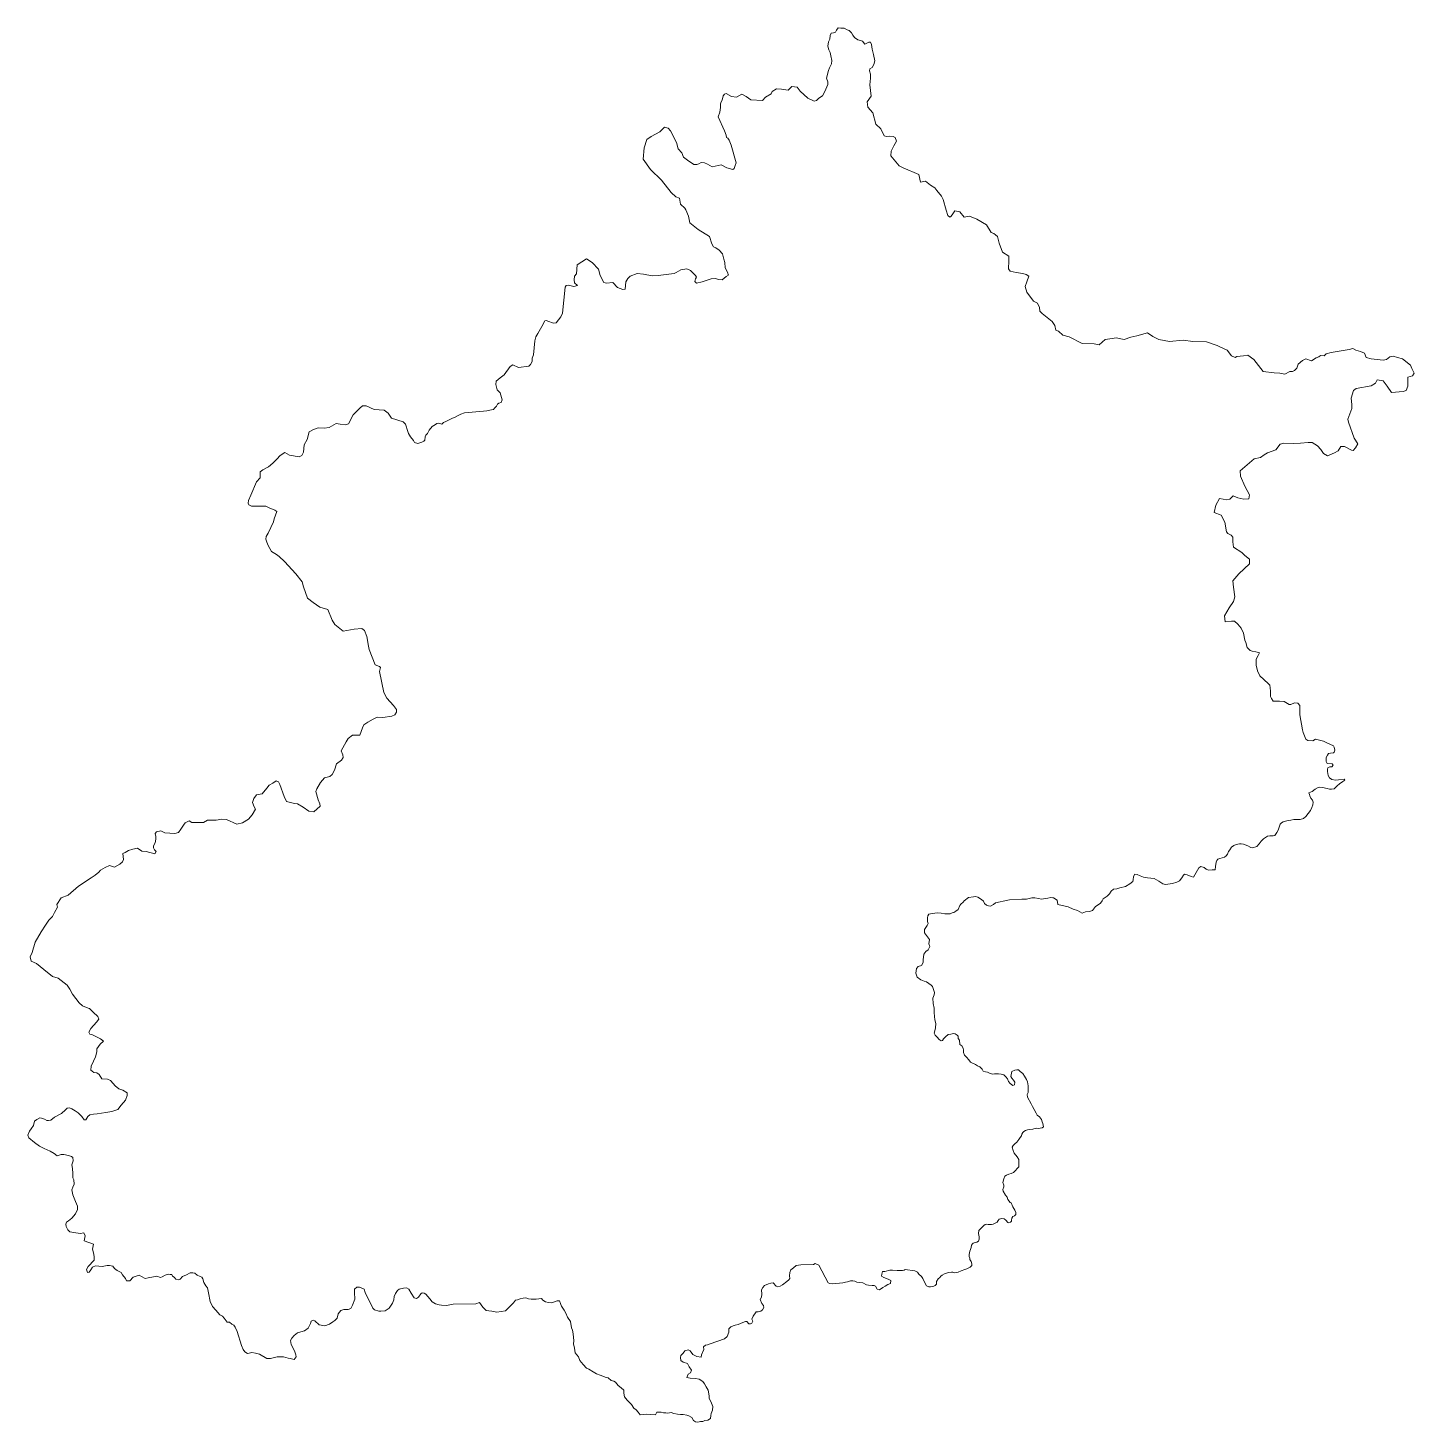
# Model space of a CAD drawing. Header units: inches. Extents: x 39364054 to 39542858, y 4367281 to 4547124.
import ezdxf

# ---------------------------------------------------------------- set-up
doc = ezdxf.new("R2010")
doc.units = ezdxf.units.IN
doc.header["$MEASUREMENT"] = 0
doc.layers.add('北京市市界39', color=254, linetype='Continuous', lineweight=9, true_color=0xded2fc)

msp = doc.modelspace()

# ---------------------------------------------------------------- linework, layer by layer
at = {"layer": '北京市市界39'}
msp.add_lwpolyline([(39454130, 4515044), (39454405, 4515221), (39454389, 4515287), (39454338, 4515507), (39454004, 4516169), (39453956, 4516868), (39453817, 4517290), (39453640, 4517959), (39453227, 4518462), (39452785, 4518755), (39452499, 4518892), (39452293, 4519251), (39451977, 4520228), (39450532, 4521105), (39449438, 4521967), (39449264, 4522835), (39448910, 4523640), (39448796, 4523869), (39448214, 4524403), (39448086, 4525174), (39447611, 4525316), (39447023, 4525907), (39445791, 4527470), (39444365, 4528877), (39443399, 4530200), (39443565, 4531633), (39443869, 4532737), (39444440, 4533126), (39445573, 4533698), (39446158, 4534321), (39446627, 4534200), (39446960, 4533835), (39447702, 4532348), (39447951, 4531520), (39448388, 4530995), (39448631, 4530436), (39449138, 4530041), (39449952, 4529510), (39450346, 4529487), (39450589, 4529567), (39450912, 4529750), (39451342, 4529704), (39451701, 4529527), (39452304, 4529208), (39453462, 4529452), (39454221, 4529081), (39454982, 4528848), (39455133, 4528973), (39455292, 4529373), (39455409, 4529698), (39454772, 4531981), (39454524, 4532621), (39454334, 4532878), (39454165, 4532992), (39454128, 4533295), (39453928, 4533855), (39453071, 4535652), (39453285, 4536247), (39453382, 4536869), (39453410, 4537270), (39453454, 4537506), (39453607, 4537815), (39453741, 4538345), (39453899, 4538586), (39454105, 4538648), (39454802, 4538295), (39455465, 4538181), (39456147, 4538558), (39456685, 4538268), (39457323, 4537857), (39458818, 4537749), (39459217, 4538197), (39459911, 4538603), (39460063, 4538940), (39460634, 4539271), (39461271, 4539231), (39462122, 4539111), (39462352, 4539306), (39462584, 4539580), (39463271, 4539489), (39463648, 4538975), (39464651, 4538070), (39465479, 4537682), (39465789, 4537744), (39466076, 4538053), (39466561, 4538344), (39466853, 4538936), (39467242, 4539804), (39467243, 4540153), (39467082, 4540637), (39467301, 4541622), (39467438, 4541951), (39467713, 4542471), (39467739, 4542936), (39467631, 4543538), (39467549, 4543950), (39467385, 4544305), (39467221, 4544770), (39467331, 4545317), (39467495, 4545673), (39467523, 4546139), (39467658, 4546440), (39467960, 4546467), (39468206, 4546576), (39468369, 4546850), (39468561, 4547124), (39468916, 4547097), (39469354, 4547097), (39469736, 4546878), (39470009, 4546769), (39470282, 4546467), (39470474, 4546167), (39470664, 4545893), (39471101, 4545592), (39471457, 4545510), (39471703, 4545428), (39472003, 4545017), (39472522, 4545264), (39472740, 4545292), (39472849, 4544991), (39472958, 4544388), (39473121, 4543705), (39473285, 4542856), (39473176, 4542390), (39472958, 4542035), (39472657, 4541843), (39472629, 4541569), (39472739, 4541159), (39472739, 4540630), (39472672, 4539774), (39472823, 4538314), (39472295, 4537579), (39472387, 4536880), (39473056, 4536166), (39473414, 4534698), (39474070, 4534114), (39474521, 4533213), (39474789, 4533096), (39475198, 4533174), (39475649, 4533135), (39475934, 4532979), (39476093, 4532531), (39475749, 4531903), (39475407, 4531204), (39475383, 4530626), (39476419, 4529339), (39476974, 4529091), (39478989, 4528219), (39479181, 4527207), (39479842, 4527372), (39480478, 4526853), (39481055, 4526500), (39481310, 4526153), (39481896, 4525423), (39482112, 4524967), (39482517, 4523604), (39482734, 4522945), (39482968, 4522709), (39483152, 4522826), (39483370, 4523149), (39483638, 4523510), (39484248, 4523416), (39484834, 4522725), (39485495, 4522820), (39486464, 4522459), (39487703, 4521703), (39488290, 4520721), (39488648, 4520588), (39488875, 4520447), (39489108, 4520204), (39489350, 4519363), (39489775, 4518206), (39490587, 4517688), (39490570, 4517060), (39490560, 4516063), (39490744, 4515741), (39491544, 4515573), (39492404, 4515457), (39492830, 4515314), (39493173, 4515095), (39492907, 4514384), (39492707, 4513786), (39492899, 4513041), (39493781, 4511868), (39494284, 4511633), (39494517, 4511060), (39494592, 4510589), (39494869, 4510282), (39496170, 4509242), (39496521, 4508739), (39496637, 4508127), (39496989, 4508010), (39497537, 4507487), (39498382, 4507291), (39500046, 4506396), (39501605, 4506364), (39502232, 4506231), (39503010, 4506922), (39503905, 4507056), (39504432, 4507135), (39505453, 4506923), (39506316, 4507222), (39507102, 4507387), (39508474, 4507804), (39509139, 4507303), (39509942, 4506919), (39511288, 4506684), (39513076, 4506849), (39514297, 4506677), (39516063, 4506630), (39517466, 4506171), (39517734, 4506045), (39518762, 4505535), (39519289, 4504829), (39519783, 4504617), (39520009, 4504735), (39520837, 4504837), (39521406, 4504908), (39522202, 4504366), (39523381, 4502813), (39524806, 4502617), (39525526, 4502571), (39526178, 4502437), (39526845, 4502783), (39527187, 4502822), (39527447, 4502948), (39527715, 4503247), (39527907, 4503757), (39528467, 4504212), (39528894, 4504456), (39529631, 4504197), (39530244, 4504543), (39530553, 4504700), (39530770, 4504857), (39531239, 4504841), (39531498, 4505093), (39532160, 4505250), (39534460, 4505628), (39534954, 4505770), (39535347, 4505565), (39535949, 4505369), (39536443, 4505173), (39536660, 4504616), (39537338, 4504420), (39538887, 4504280), (39539280, 4504335), (39539715, 4504680), (39540167, 4504775), (39540702, 4504587), (39541380, 4504429), (39542390, 4503610), (39542573, 4503178), (39542858, 4502566), (39542665, 4502243), (39542038, 4502071), (39542037, 4501796), (39542039, 4500893), (39541830, 4500367), (39541463, 4500224), (39539955, 4500072), (39539395, 4500927), (39538876, 4501603), (39538107, 4501743), (39537883, 4501311), (39537315, 4500943), (39535383, 4500613), (39535055, 4500337), (39534743, 4499366), (39534834, 4498534), (39534843, 4498047), (39534317, 4496648), (39534416, 4496263), (39535109, 4494203), (39535586, 4493473), (39535277, 4492954), (39534994, 4492632), (39534767, 4492664), (39533889, 4493119), (39533415, 4493118), (39533047, 4492561), (39532570, 4492318), (39531666, 4491940), (39531152, 4492229), (39530817, 4492740), (39530408, 4493195), (39529696, 4493649), (39529177, 4493657), (39528195, 4493571), (39527316, 4493531), (39526045, 4493539), (39525585, 4493436), (39525016, 4492683), (39523968, 4492323), (39523500, 4492033), (39523023, 4491695), (39522211, 4491553), (39521009, 4490513), (39520441, 4489994), (39520482, 4489288), (39521018, 4488009), (39521618, 4486883), (39521534, 4486397), (39520899, 4486318), (39520113, 4486498), (39519510, 4486757), (39519100, 4486325), (39518707, 4486246), (39517753, 4486403), (39517295, 4485541), (39517068, 4484607), (39517989, 4484262), (39518441, 4483352), (39518659, 4482140), (39518834, 4481889), (39519261, 4481677), (39519462, 4481426), (39519462, 4480814), (39519562, 4480162), (39520629, 4479461), (39521039, 4479068), (39521641, 4478590), (39521641, 4477993), (39520247, 4476685), (39519494, 4475798), (39519561, 4474966), (39519728, 4473717), (39519546, 4473119), (39519001, 4472334), (39518411, 4471266), (39518507, 4470504), (39519289, 4470594), (39519691, 4470586), (39520127, 4470226), (39520544, 4469715), (39520861, 4469033), (39521011, 4468159), (39521154, 4467837), (39521345, 4467217), (39521715, 4466824), (39521973, 4466715), (39522450, 4466637), (39522919, 4466511), (39522724, 4466177), (39522506, 4465705), (39522498, 4464937), (39522675, 4464184), (39522966, 4463537), (39524031, 4462567), (39524231, 4462332), (39524290, 4461979), (39524333, 4461586), (39524340, 4461319), (39524340, 4460872), (39524466, 4460613), (39524683, 4460298), (39525482, 4460267), (39526102, 4460236), (39526728, 4459867), (39526953, 4459852), (39527435, 4460064), (39527862, 4460002), (39528104, 4459735), (39528138, 4459275), (39528112, 4458529), (39528481, 4456558), (39528539, 4456220), (39528891, 4455357), (39529154, 4455200), (39529773, 4455178), (39530148, 4455367), (39531183, 4455125), (39531533, 4454945), (39532463, 4454520), (39532534, 4454354), (39532635, 4453957), (39532552, 4453696), (39532469, 4453596), (39532060, 4453560), (39531811, 4453513), (39531669, 4453311), (39531527, 4453015), (39531510, 4452725), (39531515, 4452494), (39531663, 4452233), (39532279, 4452192), (39532415, 4452020), (39532250, 4451824), (39531977, 4451789), (39531734, 4451688), (39531669, 4451493), (39531681, 4451214), (39531776, 4450669), (39531965, 4450373), (39532238, 4450190), (39532729, 4450107), (39533085, 4450149), (39533849, 4450209), (39533914, 4450102), (39533683, 4449907), (39533233, 4449610), (39532925, 4449343), (39532546, 4448976), (39532214, 4448934), (39531930, 4448922), (39531657, 4449017), (39531053, 4449158), (39530692, 4449170), (39530461, 4449158), (39530088, 4448909), (39529708, 4448636), (39529294, 4448459), (39529347, 4448233), (39529406, 4448068), (39529554, 4447771), (39529756, 4447505), (39529826, 4447239), (39529792, 4446913), (39529679, 4446581), (39529477, 4446166), (39529204, 4445775), (39528891, 4445383), (39528584, 4445123), (39528150, 4445010), (39527339, 4445003), (39526954, 4444938), (39526456, 4444825), (39525976, 4444712), (39525746, 4444594), (39525574, 4444392), (39525461, 4444013), (39525331, 4443640), (39525159, 4443344), (39524887, 4442953), (39524691, 4442887), (39524259, 4442893), (39523956, 4442851), (39523820, 4442786), (39523417, 4442531), (39523133, 4442223), (39522884, 4441861), (39522559, 4441518), (39522001, 4441345), (39521783, 4441416), (39521397, 4441629), (39520870, 4441830), (39520550, 4441895), (39520342, 4441883), (39519887, 4441770), (39519591, 4441640), (39519312, 4441444), (39519081, 4441118), (39518927, 4440875), (39518785, 4440531), (39518607, 4440330), (39518382, 4440146), (39517819, 4440004), (39517541, 4439879), (39517399, 4439707), (39517339, 4439529), (39517227, 4438931), (39517191, 4438510), (39516795, 4438513), (39516342, 4438489), (39516043, 4438600), (39515757, 4438812), (39515365, 4438952), (39515085, 4438800), (39514391, 4437567), (39514081, 4437645), (39513596, 4437857), (39513262, 4437951), (39513103, 4437817), (39512902, 4437480), (39512610, 4437111), (39512241, 4436914), (39511698, 4436772), (39511077, 4436679), (39510785, 4436624), (39510443, 4436710), (39509941, 4437047), (39509338, 4437423), (39508448, 4437501), (39507963, 4437587), (39507544, 4437736), (39507144, 4437901), (39506850, 4437979), (39506650, 4437657), (39506600, 4437233), (39506558, 4436998), (39506192, 4436714), (39505623, 4436352), (39504921, 4436210), (39504519, 4436084), (39504086, 4436022), (39503784, 4435786), (39503566, 4435409), (39503282, 4435126), (39503014, 4434953), (39502746, 4434780), (39502613, 4434529), (39502411, 4434214), (39502113, 4434013), (39501744, 4433794), (39501377, 4433259), (39500976, 4433149), (39500473, 4433102), (39500028, 4432946), (39499426, 4433275), (39498890, 4433464), (39498255, 4433730), (39496903, 4434068), (39496803, 4434601), (39496334, 4434914), (39496258, 4434921), (39496000, 4434945), (39495633, 4434867), (39494813, 4434739), (39494407, 4434816), (39493921, 4434910), (39493537, 4434904), (39492861, 4434752), (39492262, 4434738), (39490652, 4434668), (39490437, 4434624), (39488864, 4434264), (39488614, 4434029), (39488230, 4433846), (39487947, 4433890), (39487704, 4433966), (39487447, 4434199), (39487299, 4434465), (39487050, 4434710), (39486590, 4435006), (39486287, 4435075), (39486024, 4435056), (39485397, 4434967), (39484834, 4434541), (39484686, 4434339), (39484395, 4434086), (39484254, 4433922), (39484032, 4433397), (39483748, 4433169), (39483499, 4433023), (39483283, 4432979), (39483027, 4432828), (39482627, 4432854), (39482310, 4432835), (39481865, 4432929), (39481381, 4432960), (39480706, 4432909), (39480253, 4432789), (39480140, 4432599), (39480099, 4432322), (39480105, 4431872), (39480198, 4431613), (39480038, 4431329), (39479781, 4430960), (39479700, 4430845), (39479717, 4430411), (39480108, 4429895), (39480332, 4429553), (39480256, 4428984), (39480390, 4428611), (39480190, 4428211), (39479896, 4427972), (39479631, 4427651), (39479537, 4426932), (39479536, 4426559), (39479310, 4426172), (39478883, 4426051), (39478657, 4425785), (39478577, 4425185), (39478750, 4424692), (39479216, 4424346), (39479668, 4424173), (39479948, 4424067), (39480586, 4423627), (39480734, 4423454), (39480986, 4422694), (39480960, 4422401), (39480800, 4421975), (39480826, 4421268), (39480932, 4420682), (39480972, 4420109), (39480999, 4419616), (39481039, 4419163), (39481157, 4418710), (39481144, 4418148), (39481024, 4417774), (39480931, 4417454), (39481064, 4417187), (39481330, 4416935), (39481596, 4416655), (39481849, 4416482), (39482036, 4416496), (39482169, 4416709), (39482422, 4416976), (39482741, 4417269), (39483115, 4417336), (39483448, 4417403), (39483648, 4417363), (39483901, 4417204), (39484060, 4417084), (39484060, 4416763), (39484221, 4416537), (39484273, 4416004), (39484512, 4415818), (39484685, 4415538), (39484739, 4415245), (39484753, 4414951), (39484885, 4414619), (39485112, 4414365), (39485418, 4414032), (39485644, 4413726), (39486270, 4413394), (39486523, 4413247), (39486842, 4413101), (39487122, 4412794), (39487269, 4412568), (39487574, 4412461), (39487842, 4412409), (39488108, 4412302), (39488493, 4412156), (39488733, 4412209), (39489234, 4412214), (39489594, 4412174), (39489927, 4412068), (39490206, 4411829), (39490393, 4411549), (39490539, 4411229), (39490753, 4410963), (39491111, 4410723), (39491312, 4410803), (39491339, 4411123), (39491205, 4411376), (39490952, 4411669), (39490832, 4411882), (39490954, 4412496), (39491352, 4412696), (39491593, 4412736), (39491846, 4412709), (39492045, 4412496), (39492404, 4412270), (39492618, 4411910), (39492844, 4411471), (39493003, 4411164), (39493056, 4410658), (39493096, 4410205), (39493070, 4409778), (39492962, 4409539), (39493004, 4409206), (39493455, 4408326), (39493655, 4407993), (39493869, 4407607), (39494108, 4407154), (39494240, 4406887), (39494534, 4406674), (39494787, 4406302), (39494880, 4406035), (39494973, 4405782), (39495066, 4405383), (39494879, 4405222), (39494386, 4405142), (39494119, 4405182), (39493680, 4405062), (39493280, 4405035), (39493001, 4404994), (39492734, 4404888), (39492507, 4404781), (39492375, 4404634), (39492267, 4404434), (39492201, 4404221), (39492055, 4403981), (39491881, 4403755), (39491628, 4403408), (39491347, 4403181), (39491121, 4402941), (39491001, 4402754), (39491135, 4402314), (39491268, 4401955), (39491667, 4401502), (39491867, 4401156), (39491867, 4400231), (39491654, 4399991), (39491427, 4399725), (39491201, 4399471), (39490881, 4399364), (39490575, 4399257), (39490269, 4399123), (39490080, 4399017), (39489922, 4398644), (39489828, 4398204), (39489921, 4397857), (39489921, 4397631), (39489815, 4397298), (39489854, 4397071), (39490174, 4396539), (39490374, 4396285), (39490467, 4395979), (39490773, 4395619), (39490878, 4395581), (39491116, 4395041), (39491354, 4394626), (39491475, 4394303), (39491488, 4394050), (39491334, 4393910), (39491115, 4393804), (39490989, 4393600), (39490926, 4393327), (39490929, 4393182), (39490817, 4393091), (39490599, 4392979), (39490444, 4393042), (39490185, 4393329), (39489981, 4393491), (39489694, 4393547), (39489356, 4393476), (39489202, 4393280), (39489089, 4393083), (39488569, 4392822), (39488330, 4392752), (39488133, 4392752), (39487936, 4392780), (39487740, 4392829), (39487536, 4392779), (39487361, 4392639), (39487111, 4392375), (39486865, 4392164), (39486732, 4392010), (39486689, 4391609), (39486759, 4391181), (39486745, 4390865), (39486661, 4390619), (39486443, 4390493), (39486247, 4390457), (39486001, 4390343), (39485895, 4390288), (39485755, 4390092), (39485713, 4389804), (39485635, 4389544), (39485537, 4389312), (39485456, 4388915), (39485484, 4388627), (39485540, 4388431), (39485568, 4388255), (39485708, 4388009), (39485807, 4387693), (39485793, 4387497), (39485582, 4387258), (39485146, 4387065), (39484907, 4386969), (39484416, 4386793), (39484036, 4386618), (39483846, 4386568), (39483628, 4386540), (39483354, 4386610), (39483202, 4386616), (39482808, 4386577), (39482276, 4386416), (39481982, 4386229), (39481822, 4386123), (39481662, 4385936), (39481475, 4385776), (39481262, 4385430), (39481249, 4385069), (39481102, 4384896), (39480889, 4384829), (39480489, 4384748), (39480250, 4384748), (39479943, 4384882), (39479690, 4385335), (39479478, 4385827), (39479318, 4386054), (39478985, 4386373), (39478784, 4386613), (39478465, 4386813), (39477226, 4386972), (39477066, 4386865), (39476866, 4386825), (39476667, 4386825), (39476187, 4386824), (39475560, 4386864), (39475241, 4386863), (39474598, 4386716), (39474305, 4386716), (39474185, 4386356), (39474158, 4386129), (39474479, 4385930), (39474997, 4385704), (39475357, 4385557), (39475304, 4385157), (39474983, 4385024), (39474623, 4384810), (39474343, 4384636), (39473891, 4384357), (39473599, 4384436), (39473385, 4384823), (39473212, 4384889), (39472972, 4384915), (39472466, 4384955), (39472212, 4384995), (39471747, 4385234), (39470987, 4385354), (39470720, 4385473), (39470455, 4385486), (39470161, 4385486), (39469789, 4385393), (39469535, 4385313), (39469175, 4385245), (39467843, 4385138), (39467496, 4385151), (39467271, 4385244), (39466072, 4387522), (39465619, 4387748), (39465367, 4387628), (39463754, 4387586), (39463168, 4387480), (39462795, 4387200), (39462462, 4386932), (39462341, 4386599), (39462287, 4386172), (39462341, 4385800), (39462208, 4385626), (39461928, 4385439), (39461381, 4384972), (39461102, 4384839), (39460769, 4384719), (39460555, 4384799), (39460196, 4385265), (39459903, 4385224), (39459583, 4385131), (39459049, 4384903), (39458837, 4384664), (39458690, 4384330), (39458730, 4383784), (39458663, 4383384), (39458529, 4383118), (39458728, 4382598), (39458927, 4382345), (39458981, 4382051), (39458822, 4381745), (39458608, 4381612), (39458248, 4381491), (39457982, 4381491), (39457622, 4380958), (39457452, 4380549), (39457559, 4380322), (39457452, 4380042), (39457252, 4379976), (39457026, 4379976), (39456800, 4380242), (39456599, 4380255), (39456253, 4380148), (39455960, 4380015), (39455654, 4379894), (39455293, 4379787), (39455040, 4379681), (39454706, 4379560), (39454481, 4379334), (39454467, 4378893), (39454267, 4378320), (39453907, 4378014), (39452041, 4377359), (39451721, 4377238), (39451468, 4377199), (39451201, 4377012), (39451228, 4376639), (39450934, 4375945), (39450881, 4375679), (39450321, 4375731), (39449815, 4375998), (39449496, 4376477), (39449202, 4376584), (39448803, 4376477), (39448563, 4376157), (39448296, 4375889), (39448216, 4375623), (39448269, 4375223), (39448563, 4375010), (39449149, 4374824), (39449333, 4374397), (39449654, 4373971), (39449520, 4373651), (39449228, 4373464), (39449066, 4373038), (39449467, 4372932), (39450159, 4372906), (39450639, 4372800), (39451093, 4372533), (39451331, 4372214), (39451545, 4371814), (39451810, 4371414), (39451943, 4370668), (39451943, 4370348), (39452156, 4369949), (39452396, 4369309), (39452342, 4368829), (39452182, 4368402), (39452129, 4368136), (39452101, 4367763), (39451755, 4367550), (39451381, 4367469), (39451115, 4367362), (39450795, 4367362), (39450449, 4367281), (39450182, 4367334), (39449916, 4367494), (39449703, 4367867), (39449304, 4368107), (39449036, 4368186), (39448584, 4368266), (39448238, 4368266), (39447838, 4368319), (39447358, 4368398), (39447011, 4368532), (39446585, 4368451), (39446346, 4368477), (39446026, 4368477), (39445733, 4368557), (39445494, 4368583), (39445200, 4368556), (39445013, 4368209), (39443787, 4368315), (39443014, 4368234), (39442774, 4368580), (39442508, 4368847), (39442215, 4369087), (39441896, 4369540), (39441363, 4370125), (39441016, 4370552), (39440937, 4371032), (39440911, 4371405), (39440565, 4371724), (39440193, 4372017), (39439846, 4372417), (39439632, 4372550), (39439287, 4372656), (39438914, 4372976), (39438647, 4373056), (39437875, 4373321), (39437394, 4373508), (39436969, 4373774), (39436409, 4374093), (39436089, 4374253), (39435665, 4374732), (39435265, 4375239), (39435079, 4375691), (39434652, 4376198), (39434546, 4376811), (39434413, 4377397), (39434467, 4377770), (39434388, 4378677), (39434308, 4379130), (39434176, 4379423), (39434043, 4380249), (39433671, 4380835), (39433431, 4381341), (39433244, 4381715), (39432872, 4382247), (39432842, 4382326), (39432739, 4382594), (39432606, 4382940), (39432312, 4382913), (39431966, 4382807), (39431566, 4382673), (39431194, 4382699), (39430820, 4382779), (39430475, 4382992), (39430288, 4383232), (39429596, 4383151), (39428955, 4383124), (39428609, 4383177), (39428290, 4383310), (39427917, 4383256), (39427544, 4383176), (39427197, 4383042), (39426957, 4383016), (39426690, 4382669), (39426450, 4382429), (39425864, 4381842), (39425677, 4381655), (39424531, 4381467), (39423918, 4381573), (39423493, 4381653), (39423172, 4381680), (39422746, 4382106), (39422294, 4382692), (39421814, 4382532), (39418909, 4382476), (39418057, 4382341), (39417390, 4382368), (39417097, 4382421), (39416617, 4382554), (39416192, 4382793), (39415899, 4383167), (39415393, 4383806), (39415153, 4383912), (39414913, 4383965), (39414727, 4383832), (39414433, 4383405), (39414168, 4383218), (39413900, 4383324), (39413475, 4383911), (39413209, 4384417), (39412889, 4384603), (39412489, 4384550), (39411929, 4384443), (39411717, 4384256), (39411476, 4383856), (39411290, 4383482), (39411263, 4383056), (39411102, 4382629), (39410674, 4381989), (39410141, 4381615), (39409582, 4381588), (39409316, 4381588), (39408783, 4381774), (39408543, 4381961), (39407559, 4384013), (39407427, 4384412), (39406840, 4384679), (39406495, 4384678), (39406201, 4384438), (39406173, 4383985), (39406226, 4383158), (39405933, 4382358), (39405718, 4381931), (39405373, 4381824), (39404787, 4381824), (39404439, 4381690), (39404092, 4381263), (39403958, 4380703), (39403665, 4380383), (39403398, 4380197), (39402972, 4379903), (39402358, 4379689), (39401613, 4379849), (39401080, 4380354), (39400840, 4380434), (39400574, 4380301), (39400492, 4379981), (39400199, 4379421), (39399719, 4379074), (39399267, 4378940), (39398840, 4378807), (39398413, 4378433), (39398120, 4378113), (39397906, 4377819), (39398012, 4377286), (39398279, 4376806), (39398491, 4376327), (39398624, 4375953), (39398650, 4375687), (39398410, 4375367), (39397904, 4375473), (39397610, 4375526), (39397025, 4375685), (39396225, 4375712), (39395345, 4375470), (39394893, 4375470), (39393933, 4376029), (39393401, 4376162), (39392948, 4376242), (39392601, 4376161), (39392362, 4376134), (39392041, 4376347), (39391803, 4376640), (39391616, 4377147), (39391032, 4378986), (39390793, 4379519), (39390633, 4379786), (39390368, 4379919), (39390047, 4380159), (39389754, 4380185), (39389355, 4380691), (39389169, 4380931), (39388796, 4381117), (39388317, 4381730), (39387864, 4382209), (39387572, 4382823), (39387361, 4383969), (39387202, 4384582), (39387016, 4384848), (39386748, 4385301), (39386616, 4385754), (39386483, 4385967), (39386297, 4386048), (39385897, 4386234), (39385579, 4386474), (39385311, 4386527), (39384966, 4386526), (39384512, 4386286), (39384005, 4386046), (39383711, 4385725), (39383418, 4385619), (39383152, 4385725), (39382913, 4385964), (39382700, 4386098), (39382620, 4386311), (39382407, 4386337), (39382141, 4386364), (39381768, 4386257), (39381393, 4386017), (39381155, 4385936), (39380701, 4386123), (39380248, 4386043), (39379556, 4385909), (39379181, 4385828), (39378730, 4386068), (39378410, 4386228), (39378010, 4386121), (39377637, 4385961), (39377183, 4385506), (39376757, 4385507), (39376624, 4385826), (39376251, 4386279), (39376092, 4386572), (39375586, 4386838), (39375214, 4387078), (39375027, 4387398), (39374574, 4387504), (39374280, 4387504), (39373645, 4387366), (39373192, 4387393), (39372766, 4387446), (39372394, 4387259), (39372180, 4386938), (39371966, 4386618), (39371726, 4386592), (39371620, 4386964), (39371834, 4387365), (39372582, 4388165), (39372608, 4388646), (39372529, 4389099), (39372396, 4389578), (39372530, 4390218), (39371308, 4390671), (39371442, 4391310), (39371281, 4391704), (39370810, 4391598), (39369993, 4391719), (39369447, 4391825), (39369205, 4392082), (39368994, 4392506), (39368964, 4392810), (39369040, 4393068), (39369282, 4393249), (39369723, 4393568), (39370207, 4394145), (39370467, 4394691), (39370451, 4395116), (39370180, 4395752), (39369862, 4396586), (39369742, 4397223), (39369848, 4397581), (39370031, 4397976), (39369971, 4398521), (39369849, 4398794), (39369835, 4399355), (39369807, 4399993), (39369715, 4400462), (39369913, 4400993), (39369868, 4401403), (39369688, 4401553), (39369278, 4401660), (39368702, 4401796), (39368354, 4401780), (39367823, 4401628), (39367429, 4401931), (39366915, 4402249), (39366157, 4402582), (39365566, 4402885), (39364886, 4403354), (39364159, 4403960), (39364054, 4404279), (39364252, 4404809), (39364478, 4405128), (39364798, 4405523), (39364904, 4406099), (39365208, 4406311), (39365587, 4406524), (39365813, 4406494), (39366209, 4406343), (39366511, 4406191), (39366693, 4406176), (39367026, 4406222), (39367496, 4406616), (39368376, 4407072), (39368907, 4407543), (39369134, 4407785), (39369436, 4407816), (39369709, 4407680), (39370134, 4407437), (39370543, 4407165), (39370996, 4406695), (39371299, 4406256), (39371528, 4406267), (39371803, 4406692), (39372054, 4406917), (39372529, 4407018), (39372978, 4407068), (39374101, 4407218), (39374876, 4407344), (39375676, 4407620), (39376101, 4408145), (39376651, 4408821), (39376877, 4409420), (39376877, 4409770), (39376304, 4410095), (39375780, 4410269), (39375329, 4410644), (39375058, 4410972), (39374731, 4411368), (39374307, 4411518), (39373584, 4411568), (39373259, 4412117), (39372960, 4412316), (39372592, 4412386), (39372561, 4412392), (39372332, 4412562), (39372161, 4412691), (39372211, 4413216), (39372512, 4413841), (39372762, 4414392), (39372963, 4415041), (39372963, 4415442), (39373364, 4416017), (39373789, 4416441), (39373439, 4416717), (39372916, 4416966), (39372392, 4417241), (39372042, 4417316), (39371918, 4417565), (39372168, 4418065), (39372892, 4418891), (39373219, 4419266), (39373068, 4419616), (39372470, 4420165), (39371996, 4420640), (39371822, 4420665), (39371079, 4420981), (39370653, 4421372), (39370229, 4421905), (39369803, 4422473), (39369484, 4423112), (39369129, 4423645), (39367958, 4424532), (39367249, 4424781), (39366113, 4425669), (39365156, 4426450), (39364494, 4426749), (39364341, 4427302), (39364590, 4427871), (39364982, 4429186), (39365764, 4430537), (39366340, 4431364), (39366772, 4432037), (39367012, 4432279), (39367237, 4432503), (39367475, 4433003), (39367866, 4433692), (39367794, 4434057), (39368364, 4434910), (39369252, 4435266), (39370566, 4436404), (39372229, 4437482), (39372751, 4437838), (39373216, 4438202), (39373410, 4438474), (39374040, 4438811), (39374591, 4439093), (39375239, 4438875), (39375898, 4439239), (39376276, 4439566), (39376402, 4439875), (39376309, 4440608), (39376610, 4440772), (39377035, 4441026), (39377608, 4441190), (39378176, 4441300), (39378766, 4440909), (39379289, 4440891), (39380440, 4440592), (39380596, 4440892), (39380373, 4441110), (39380257, 4441346), (39380277, 4441605), (39380471, 4442006), (39380558, 4442487), (39380539, 4442824), (39380491, 4443214), (39380638, 4443414), (39381209, 4443551), (39381738, 4443306), (39383005, 4443225), (39383460, 4443344), (39383770, 4443753), (39384138, 4444280), (39384333, 4444580), (39384846, 4444844), (39385204, 4444608), (39385871, 4444617), (39386693, 4444636), (39387236, 4444909), (39388324, 4444909), (39389069, 4445046), (39389688, 4445019), (39391014, 4444420), (39391749, 4444602), (39392514, 4445039), (39392989, 4445612), (39393410, 4446332), (39393237, 4446632), (39393006, 4447205), (39393219, 4447741), (39393558, 4448186), (39393741, 4448223), (39394284, 4448332), (39394856, 4449041), (39395196, 4449432), (39395641, 4449687), (39396096, 4450014), (39396376, 4449878), (39396550, 4449533), (39397129, 4447961), (39397419, 4447344), (39398430, 4447062), (39398845, 4447054), (39399552, 4446609), (39400277, 4446100), (39400926, 4445992), (39401770, 4446742), (39401720, 4447028), (39401506, 4447568), (39401189, 4448627), (39401344, 4448954), (39401791, 4449800), (39402304, 4450395), (39403001, 4450556), (39403320, 4450801), (39403611, 4451356), (39403863, 4452192), (39404522, 4452683), (39404736, 4452992), (39404658, 4453347), (39404484, 4453855), (39404679, 4454237), (39405106, 4455028), (39405367, 4455446), (39405933, 4455893), (39406853, 4455876), (39407038, 4456358), (39407212, 4456821), (39407378, 4457239), (39407890, 4457575), (39408606, 4457967), (39409119, 4458194), (39409845, 4458186), (39410987, 4458350), (39411365, 4458495), (39411607, 4458859), (39411607, 4459195), (39411192, 4459706), (39410369, 4460659), (39409964, 4461387), (39409425, 4464107), (39409531, 4464607), (39409416, 4464770), (39408865, 4464970), (39408059, 4466954), (39407972, 4467380), (39407788, 4468625), (39407470, 4469388), (39407122, 4469669), (39406135, 4469560), (39404731, 4469323), (39404287, 4469667), (39403629, 4470185), (39403321, 4470739), (39402747, 4472104), (39401722, 4472412), (39400842, 4473002), (39400127, 4473574), (39399596, 4475023), (39399422, 4475651), (39398631, 4476695), (39397172, 4478297), (39396486, 4478933), (39396130, 4479214), (39395461, 4479584), (39395046, 4480374), (39394873, 4480783), (39394738, 4481183), (39394806, 4481537), (39395048, 4481928), (39395746, 4483394), (39395834, 4483777), (39396183, 4484721), (39395893, 4484921), (39395187, 4485220), (39394752, 4485411), (39392914, 4485438), (39392566, 4485601), (39392460, 4485828), (39392517, 4486146), (39392818, 4486868), (39393527, 4488575), (39394002, 4489084), (39394022, 4489875), (39394341, 4490102), (39395076, 4490520), (39395648, 4490984), (39396152, 4491512), (39396578, 4491966), (39397192, 4492343), (39397792, 4492016), (39399049, 4491781), (39399399, 4491963), (39399592, 4492417), (39399670, 4493326), (39400077, 4494017), (39400330, 4494998), (39400891, 4495325), (39401511, 4495544), (39402284, 4495489), (39402903, 4495581), (39403797, 4496083), (39404339, 4496009), (39405045, 4495923), (39405403, 4496061), (39406022, 4497230), (39406260, 4497482), (39406674, 4497836), (39406857, 4498070), (39407210, 4498367), (39407666, 4498368), (39408732, 4497911), (39409997, 4497814), (39410530, 4497423), (39410967, 4496795), (39412472, 4496296), (39412746, 4496005), (39413062, 4495080), (39413153, 4494788), (39413402, 4494383), (39413810, 4493921), (39413943, 4493624), (39414335, 4493533), (39414883, 4493675), (39415108, 4493807), (39415248, 4493944), (39415285, 4494395), (39415376, 4494601), (39415595, 4494818), (39415803, 4495241), (39416210, 4495709), (39416613, 4495966), (39416783, 4496103), (39417008, 4496127), (39417446, 4496024), (39417681, 4496211), (39417976, 4496335), (39418379, 4496558), (39418823, 4496763), (39419175, 4496924), (39419559, 4497118), (39419889, 4497318), (39420368, 4497479), (39422832, 4497677), (39423270, 4497746), (39423841, 4497843), (39424103, 4497884), (39424231, 4498083), (39424480, 4498346), (39424627, 4498597), (39424785, 4498729), (39425107, 4498798), (39425212, 4499154), (39424981, 4500061), (39424593, 4500438), (39424392, 4501107), (39424435, 4501546), (39424986, 4501981), (39425508, 4502370), (39426264, 4503467), (39426617, 4503662), (39427349, 4503335), (39428658, 4503507), (39428889, 4503725), (39429090, 4504107), (39429102, 4504513), (39429291, 4504956), (39429425, 4506767), (39429577, 4507287), (39429851, 4507721), (39430357, 4508607), (39430723, 4509355), (39430944, 4509379), (39431109, 4509305), (39431857, 4509025), (39432192, 4509077), (39432776, 4509860), (39433013, 4510346), (39433190, 4511993), (39433347, 4513679), (39433506, 4513874), (39433786, 4513925), (39434479, 4513754), (39434934, 4513903), (39434558, 4514234), (39434497, 4514611), (39434541, 4515096), (39434800, 4515419), (39434923, 4516556), (39436089, 4517322), (39436825, 4516865), (39437646, 4515980), (39437852, 4515192), (39438350, 4514302), (39438668, 4514196), (39439521, 4514277), (39440116, 4513649), (39440797, 4513386), (39441098, 4513410), (39441183, 4514380), (39441451, 4514809), (39441749, 4515077), (39442632, 4515455), (39443461, 4515358), (39444567, 4515141), (39445363, 4515163), (39447406, 4515438), (39447664, 4515557), (39448285, 4515905), (39449039, 4516043), (39449516, 4515850), (39450149, 4515177), (39450283, 4514954), (39450155, 4514760), (39450075, 4514389), (39450276, 4514189), (39451006, 4514355), (39452190, 4514735), (39452725, 4514804), (39453164, 4514684), (39453589, 4514628)], close=True, dxfattribs=at)

doc.saveas('drawing.dxf')
